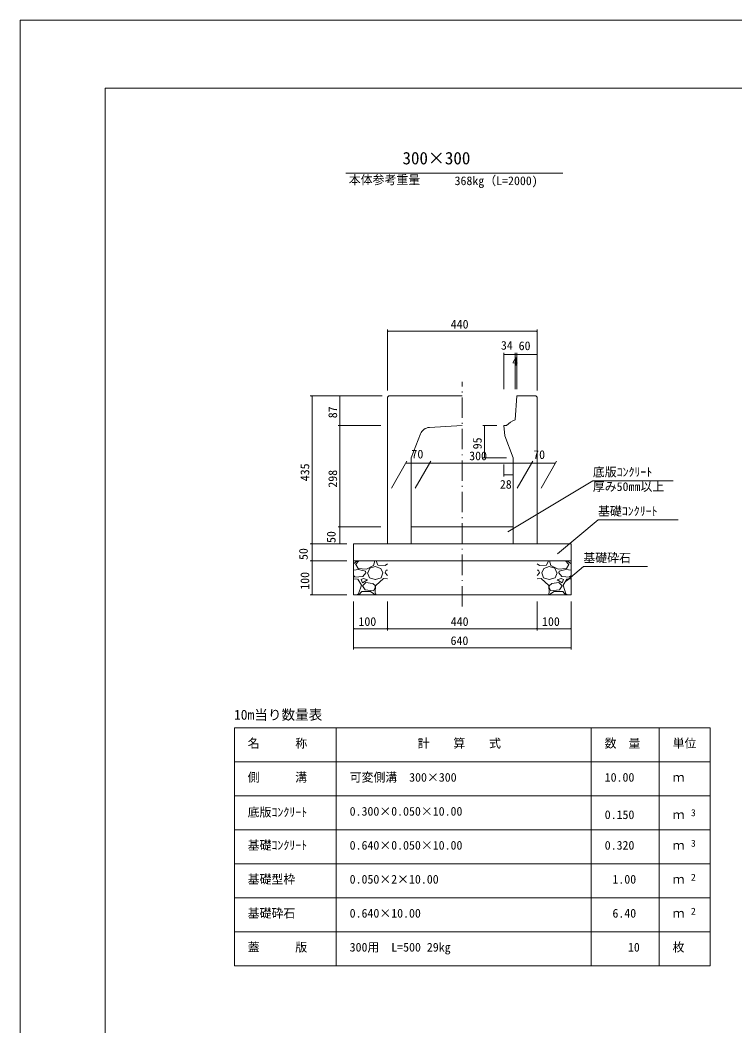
# Model space of a CAD drawing. Units: millimetres on the paper, scale 1:10. Extents: x 0 to 841, y 0 to 594.
# Drawn here: x 0 to 210.2, y 298 to 594 of the extents above; entities that cross this region are included whole.
import ezdxf
from ezdxf.enums import TextEntityAlignment as Align

# ---------------------------------------------------------------- set-up
doc = ezdxf.new("R2010")
doc.units = ezdxf.units.MM
doc.linetypes.add('DASHED_DOTTED', pattern=[9.25, 6, -1.5, 0.25, -1.5])
for name, color, linetype, lineweight in [('D-STR-DIM（寸法）', 7, 'Continuous', 18), ('D-STR-HTXT（旗揚げ）', 4, 'Continuous', 18), ('D-STR-STRn（構造物）', 7, 'Continuous', 18), ('D-STR（構造物外形線）', 1, 'Continuous', 18), ('D-TTL(外枠）', 2, 'Continuous', 18), ('DEFPOINTS_2', 8, 'Continuous', 18)]:
    doc.layers.add(name, color=color, linetype=linetype, lineweight=lineweight)
doc.layers.add('D-STR-TXT（文字）', color=7, linetype='Continuous')
doc.styles.add('ＭＳ ゴシック', font='')
doc.styles.get('ＭＳ ゴシック').set_extended_font_data('MS Gothic')

msp = doc.modelspace()

# ---------------------------------------------------------------- linework, layer by layer
at = {"layer": 'D-STR-DIM（寸法）'}
for p, q in [((108.066, 485.004), (108.066, 502.914)), ((108.066, 502.414), (108.216, 502.439)), ((108.066, 502.414), (108.086, 502.414)), ((108.216, 502.389), (108.066, 502.414)), ((108.086, 502.414), (152.046, 502.414)), ((151.916, 502.439), (152.066, 502.414)), ((152.066, 502.414), (151.916, 502.389)), ((152.066, 502.414), (152.046, 502.414)), ((152.066, 485.004), (152.066, 502.914)), ((142.266, 485.404), (142.266, 496.098)), ((142.266, 495.598), (142.416, 495.623)), ((142.266, 495.598), (142.286, 495.598)), ((142.416, 495.573), (142.266, 495.598)), ((142.286, 495.598), (145.646, 495.598)), ((145.516, 495.623), (145.666, 495.598)), ((145.666, 495.598), (145.516, 495.573)), ((145.666, 495.598), (145.646, 495.598)), ((145.666, 485.404), (145.666, 496.098)), ((145.666, 485.404), (145.666, 496.098)), ((145.666, 495.598), (145.816, 495.623)), ((145.666, 495.598), (145.686, 495.598)), ((145.816, 495.573), (145.666, 495.598)), ((146.046, 495.598), (145.686, 495.598)), ((145.916, 495.623), (146.066, 495.598)), ((146.066, 495.598), (145.916, 495.573)), ((146.066, 495.598), (146.046, 495.598)), ((146.066, 485.404), (146.066, 496.098)), ((146.066, 485.404), (146.066, 496.098)), ((146.066, 495.598), (146.216, 495.623)), ((146.066, 495.598), (146.086, 495.598)), ((146.216, 495.573), (146.066, 495.598)), ((146.086, 495.598), (152.046, 495.598)), ((151.916, 495.623), (152.066, 495.598)), ((152.066, 495.598), (151.916, 495.573)), ((152.066, 495.598), (152.046, 495.598)), ((152.066, 485.004), (152.066, 496.098)), ((106.466, 483.404), (85.36, 483.404)), ((85.835, 483.254), (85.86, 483.404)), ((85.86, 483.404), (85.86, 483.384)), ((85.86, 483.404), (85.885, 483.254)), ((85.86, 483.384), (85.86, 439.924)), ((106.466, 483.404), (93.551, 483.404)), ((94.026, 483.254), (94.051, 483.404)), ((94.051, 483.404), (94.051, 483.384)), ((94.051, 483.404), (94.076, 483.254)), ((94.051, 483.384), (94.051, 474.724)), ((106.066, 474.704), (93.551, 474.704)), ((106.066, 474.704), (93.551, 474.704)), ((94.051, 474.704), (94.026, 474.854)), ((94.026, 474.554), (94.051, 474.704)), ((94.076, 474.854), (94.051, 474.704)), ((94.051, 474.704), (94.051, 474.724)), ((94.051, 474.704), (94.051, 474.684)), ((94.051, 474.704), (94.076, 474.554)), ((94.051, 474.684), (94.051, 444.924)), ((140.266, 474.704), (136.094, 474.704)), ((136.569, 474.554), (136.594, 474.704)), ((136.594, 474.704), (136.594, 474.684)), ((136.594, 474.704), (136.619, 474.554)), ((136.594, 474.684), (136.594, 465.224)), ((143.066, 465.204), (136.094, 465.204)), ((136.594, 465.204), (136.569, 465.354)), ((136.619, 465.354), (136.594, 465.204)), ((136.594, 465.204), (136.594, 465.224)), ((109.221, 456.221), (113.801, 464.154)), ((113.512, 463.654), (113.662, 463.679)), ((113.512, 463.654), (113.532, 463.654)), ((113.662, 463.629), (113.512, 463.654)), ((120.492, 463.654), (113.532, 463.654)), ((116.221, 456.221), (120.801, 464.154)), ((116.221, 456.221), (120.801, 464.154)), ((120.362, 463.679), (120.512, 463.654)), ((120.512, 463.654), (120.362, 463.629)), ((120.512, 463.654), (120.492, 463.654)), ((120.512, 463.654), (120.662, 463.679)), ((120.512, 463.654), (120.532, 463.654)), ((120.662, 463.629), (120.512, 463.654)), ((120.532, 463.654), (150.492, 463.654)), ((142.266, 463.204), (142.266, 459.655)), ((145.066, 463.204), (145.066, 459.655)), ((146.221, 456.221), (150.801, 464.154)), ((146.221, 456.221), (150.801, 464.154)), ((150.362, 463.679), (150.512, 463.654)), ((150.512, 463.654), (150.362, 463.629)), ((150.512, 463.654), (150.492, 463.654)), ((150.512, 463.654), (150.662, 463.679)), ((150.512, 463.654), (150.532, 463.654)), ((150.662, 463.629), (150.512, 463.654)), ((150.532, 463.654), (157.492, 463.654)), ((153.221, 456.221), (157.801, 464.154)), ((157.362, 463.679), (157.512, 463.654)), ((157.512, 463.654), (157.362, 463.629)), ((157.512, 463.654), (157.492, 463.654)), ((142.266, 460.155), (142.416, 460.18)), ((142.266, 460.155), (142.286, 460.155)), ((142.416, 460.13), (142.266, 460.155)), ((142.286, 460.155), (145.046, 460.155)), ((144.916, 460.18), (145.066, 460.155)), ((145.066, 460.155), (144.916, 460.13)), ((145.066, 460.155), (145.046, 460.155)), ((106.066, 444.904), (93.551, 444.904)), ((106.066, 444.904), (93.551, 444.904)), ((94.051, 444.904), (94.026, 445.054)), ((94.026, 444.754), (94.051, 444.904)), ((94.076, 445.054), (94.051, 444.904)), ((94.051, 444.904), (94.051, 444.924)), ((94.051, 444.904), (94.051, 444.884)), ((94.051, 444.904), (94.076, 444.754)), ((94.051, 439.924), (94.051, 444.884)), ((96.066, 439.904), (85.36, 439.904)), ((96.066, 439.904), (85.36, 439.904)), ((85.86, 439.904), (85.835, 440.054)), ((85.835, 439.754), (85.86, 439.904)), ((85.885, 440.054), (85.86, 439.904)), ((85.86, 439.904), (85.86, 439.924)), ((85.86, 439.904), (85.86, 439.884)), ((85.86, 439.904), (85.885, 439.754)), ((85.86, 439.884), (85.86, 434.924)), ((96.066, 439.904), (93.551, 439.904)), ((94.051, 439.904), (94.026, 440.054)), ((94.076, 440.054), (94.051, 439.904)), ((94.051, 439.904), (94.051, 439.924)), ((96.066, 434.904), (85.36, 434.904)), ((96.066, 434.904), (85.36, 434.904)), ((85.86, 434.904), (85.835, 435.054)), ((85.835, 434.754), (85.86, 434.904)), ((85.885, 435.054), (85.86, 434.904)), ((85.86, 434.904), (85.86, 434.924)), ((85.86, 434.904), (85.86, 434.884)), ((85.86, 434.904), (85.885, 434.754)), ((85.86, 434.884), (85.86, 424.924)), ((96.066, 424.904), (85.36, 424.904)), ((85.86, 424.904), (85.835, 425.054)), ((85.885, 425.054), (85.86, 424.904)), ((85.86, 424.904), (85.86, 424.924)), ((98.066, 422.904), (98.066, 408.781)), ((98.066, 422.904), (98.066, 414.404)), ((108.066, 422.904), (108.066, 414.404)), ((108.066, 422.904), (108.066, 414.404)), ((152.066, 422.904), (152.066, 414.404)), ((152.066, 422.904), (152.066, 414.404)), ((162.066, 422.904), (162.066, 408.781)), ((162.066, 422.904), (162.066, 414.404)), ((98.066, 414.904), (98.216, 414.929)), ((98.066, 414.904), (98.086, 414.904)), ((98.216, 414.879), (98.066, 414.904)), ((98.086, 414.904), (108.046, 414.904)), ((107.916, 414.929), (108.066, 414.904)), ((108.066, 414.904), (107.916, 414.879)), ((108.066, 414.904), (108.046, 414.904)), ((108.066, 414.904), (108.216, 414.929)), ((108.066, 414.904), (108.086, 414.904)), ((108.216, 414.879), (108.066, 414.904)), ((108.086, 414.904), (152.046, 414.904)), ((151.916, 414.929), (152.066, 414.904)), ((152.066, 414.904), (151.916, 414.879)), ((152.066, 414.904), (152.046, 414.904)), ((152.066, 414.904), (152.216, 414.929)), ((152.066, 414.904), (152.086, 414.904)), ((152.216, 414.879), (152.066, 414.904)), ((152.086, 414.904), (162.046, 414.904)), ((161.916, 414.929), (162.066, 414.904)), ((162.066, 414.904), (161.916, 414.879)), ((162.066, 414.904), (162.046, 414.904)), ((98.066, 409.281), (98.216, 409.306)), ((98.066, 409.281), (98.086, 409.281)), ((98.216, 409.256), (98.066, 409.281)), ((98.086, 409.281), (162.046, 409.281)), ((161.916, 409.306), (162.066, 409.281)), ((162.066, 409.281), (161.916, 409.256)), ((162.066, 409.281), (162.046, 409.281))]:
    msp.add_line(p, q, dxfattribs=at)
at = {"layer": 'D-STR-HTXT（旗揚げ）'}
for p, q in [((95.852, 549), (159.635, 549)), ((143.436, 443.365), (168.466, 458.432)), ((192.064, 458.432), (168.466, 458.432)), ((158.074, 436.923), (169.991, 446.936)), ((193.589, 446.936), (169.991, 446.936)), ((160.593, 428.932), (165.677, 433.194)), ((184.54, 433.194), (165.677, 433.194)), ((63.012, 385.703), (203.012, 385.703)), ((63.012, 315.703), (63.012, 385.703)), ((93.012, 315.703), (93.012, 385.703)), ((168.012, 315.703), (168.012, 385.703)), ((188.012, 353.703), (188.012, 385.703)), ((188.012, 315.703), (188.012, 385.703)), ((203.012, 315.703), (203.012, 385.703)), ((63.012, 375.703), (203.012, 375.703)), ((63.012, 365.703), (203.012, 365.703)), ((63.012, 355.703), (203.012, 355.703)), ((63.012, 345.703), (203.012, 345.703)), ((63.012, 335.703), (203.012, 335.703)), ((63.012, 325.703), (203.012, 325.703)), ((63.012, 315.703), (203.012, 315.703))]:
    msp.add_line(p, q, dxfattribs=at)
at = {"layer": 'D-STR-STRn（構造物）', "linetype": 'DASHED_DOTTED'}
msp.add_line((130.066, 421.441), (130.066, 487.559), dxfattribs=at)
at = {"layer": 'D-STR-STRn（構造物）'}
for p, q in [((115.066, 444.904), (145.066, 444.904)), ((98.066, 439.904), (162.066, 439.904)), ((98.066, 439.904), (98.066, 424.904)), ((162.066, 439.904), (162.066, 424.904)), ((98.066, 434.904), (162.066, 434.904)), ((98.066, 434.034), (99.192, 434.904)), ((99.592, 432.288), (98.066, 432.127)), ((98.683, 433.8), (99.677, 434.904)), ((99.403, 432.594), (98.703, 433.794)), ((101.877, 432.42), (99.377, 432.62)), ((101.58, 431.805), (99.58, 432.305)), ((103.988, 433.492), (101.888, 432.392)), ((102.281, 431.299), (102.881, 432.699)), ((102.884, 432.699), (104.484, 433.199)), ((104.387, 434.899), (103.987, 433.499)), ((104.48, 433.199), (106.08, 432.599)), ((104.727, 434.904), (105.267, 433.623)), ((105.277, 433.594), (107.377, 433.494)), ((106.085, 432.596), (106.685, 431.296)), ((107.384, 433.507), (108.066, 434.034)), ((152.748, 433.507), (152.066, 434.034)), ((154.855, 433.594), (152.755, 433.494)), ((154.047, 432.596), (153.447, 431.296)), ((155.652, 433.199), (154.052, 432.599)), ((155.405, 434.904), (154.865, 433.623)), ((157.248, 432.699), (155.648, 433.199)), ((155.745, 434.899), (156.145, 433.499)), ((156.144, 433.492), (158.244, 432.392)), ((157.851, 431.299), (157.251, 432.699)), ((158.255, 432.42), (160.755, 432.62)), ((158.552, 431.805), (160.552, 432.305)), ((161.449, 433.8), (160.455, 434.904)), ((160.54, 432.288), (162.066, 432.127)), ((160.729, 432.594), (161.429, 433.794)), ((162.066, 434.034), (160.94, 434.904)), ((98.48, 430.132), (98.066, 430.584)), ((99.286, 429.489), (98.066, 429.591)), ((100.776, 430.305), (98.476, 430.105)), ((100.405, 427.705), (99.305, 429.505)), ((100.28, 429.4), (100.68, 428.4)), ((100.982, 429.696), (100.282, 429.396)), ((100.68, 428.402), (102.18, 429.302)), ((101.683, 431.3), (100.783, 430.3)), ((102.187, 429.301), (100.987, 429.701)), ((101.684, 431.293), (101.584, 431.793)), ((102.175, 431.302), (102.775, 429.902)), ((102.776, 429.892), (104.476, 429.392)), ((104.489, 429.393), (106.189, 429.893)), ((106.886, 429.699), (104.586, 427.599)), ((106.18, 429.904), (106.68, 431.304)), ((108.066, 429.591), (106.886, 429.689)), ((108.066, 430.584), (107.38, 431.332)), ((107.381, 431.302), (107.681, 432.102)), ((108.066, 432.127), (107.692, 432.088)), ((152.066, 432.127), (152.44, 432.088)), ((152.066, 430.584), (152.752, 431.332)), ((152.066, 429.591), (153.246, 429.689)), ((152.751, 431.302), (152.451, 432.102)), ((153.246, 429.699), (155.546, 427.599)), ((153.952, 429.904), (153.452, 431.304)), ((155.643, 429.393), (153.943, 429.893)), ((157.356, 429.892), (155.656, 429.392)), ((157.957, 431.302), (157.357, 429.902)), ((157.945, 429.301), (159.145, 429.701)), ((159.452, 428.402), (157.952, 429.302)), ((158.448, 431.293), (158.548, 431.793)), ((158.449, 431.3), (159.349, 430.3)), ((159.15, 429.696), (159.85, 429.396)), ((159.356, 430.305), (161.656, 430.105)), ((159.852, 429.4), (159.452, 428.4)), ((159.727, 427.705), (160.827, 429.505)), ((160.846, 429.489), (162.066, 429.591)), ((161.652, 430.132), (162.066, 430.584)), ((99.584, 425.196), (100.384, 427.696)), ((100.68, 427.503), (101.48, 426.303)), ((101.683, 428.499), (100.683, 427.499)), ((101.486, 426.295), (103.986, 425.995)), ((103.695, 428.205), (101.695, 428.505)), ((104.504, 427.479), (103.704, 428.179)), ((103.986, 426.001), (104.486, 426.901)), ((104.579, 427.604), (104.479, 425.504)), ((104.484, 426.9), (104.484, 427.5)), ((155.553, 427.604), (155.653, 425.504)), ((155.628, 427.479), (156.428, 428.179)), ((156.146, 426.001), (155.646, 426.901)), ((155.648, 426.9), (155.648, 427.5)), ((158.646, 426.295), (156.145, 425.995)), ((156.437, 428.205), (158.437, 428.505)), ((158.449, 428.499), (159.449, 427.499)), ((159.452, 427.503), (158.652, 426.303)), ((160.548, 425.196), (159.748, 427.696)), ((98.066, 424.904), (162.066, 424.904)), ((99.192, 424.904), (99.584, 425.207)), ((99.677, 424.904), (100.483, 425.8)), ((100.484, 425.8), (103.084, 425.8)), ((103.08, 425.822), (104.38, 424.922)), ((104.467, 425.523), (104.727, 424.904)), ((155.665, 425.523), (155.404, 424.904)), ((157.052, 425.822), (155.752, 424.922)), ((159.648, 425.8), (157.048, 425.8)), ((160.455, 424.904), (159.649, 425.8)), ((160.94, 424.904), (160.548, 425.207))]:
    msp.add_line(p, q, dxfattribs=at)
at = {"layer": 'D-STR（構造物外形線）'}
for p, q in [((108.066, 483.004), (108.466, 483.404)), ((108.066, 483.004), (108.066, 439.904)), ((108.466, 483.404), (113.666, 483.404)), ((113.566, 483.404), (130.066, 483.404)), ((145.666, 476.365), (146.066, 483.404)), ((146.066, 483.404), (151.666, 483.404)), ((151.666, 483.404), (146.466, 483.404)), ((152.066, 483.004), (151.666, 483.404)), ((152.066, 483.004), (152.066, 439.904)), ((130.066, 474.704), (120.376, 474.122)), ((143.066, 474.704), (142.266, 474.704)), ((143.066, 474.704), (142.266, 474.704)), ((142.266, 474.704), (142.566, 471.704)), ((117.755, 472.204), (115.066, 465.204)), ((142.566, 471.704), (145.066, 465.204)), ((115.066, 465.204), (115.066, 439.904)), ((145.066, 465.204), (145.066, 439.904)), ((108.066, 439.904), (115.066, 439.904)), ((152.066, 439.904), (145.066, 439.904))]:
    msp.add_line(p, q, dxfattribs=at)
for centre, radius, start, end in [((120.556, 471.128), 3, 93.43363, 158.9827), ((148.593, 468.92), 8, 111.46486, 133.704)]:
    msp.add_arc(centre, radius, start, end, dxfattribs=at)
at = {"layer": 'D-TTL(外枠）'}
for p, q in [((25, 574), (820, 574)), ((25, 20), (25, 574))]:
    msp.add_line(p, q, dxfattribs=at)
at = {"layer": 'DEFPOINTS_2'}
for p, q in [((0, 0), (0, 594)), ((0, 594), (841, 594))]:
    msp.add_line(p, q, dxfattribs=at)

# ---------------------------------------------------------------- texts
at = {"layer": 'D-STR-DIM（寸法）', "style": 'ＭＳ ゴシック'}
for s, p in [('440', (126.673, 502.464)), ('34', (141.437, 496.23)), ('60', (146.647, 496.11)), ('4', (144.738, 491.516)), ('70', (115.118, 464.237)), ('300', (132.092, 463.704)), ('70', (150.92, 464.074)), ('28', (141.124, 455.326)), ('100', (99.522, 414.954)), ('440', (126.673, 414.954)), ('100', (153.522, 414.954)), ('640', (126.619, 409.331))]:
    msp.add_text(s, height=2.566, dxfattribs=at).set_placement(p, align=Align.BOTTOM_LEFT)
for s, p in [('87', (94.001, 476.833)), ('95', (136.544, 467.697)), ('435', (85.81, 458.305)), ('298', (94.001, 456.402)), ('50', (93.569, 440.121)), ('50', (85.375, 435.121)), ('100', (85.81, 426.359))]:
    msp.add_text(s, height=2.566, rotation=90, dxfattribs=at).set_placement(p, align=Align.BOTTOM_LEFT)
at = {"layer": 'D-STR-TXT（文字）', "style": 'ＭＳ ゴシック'}
for s, height, p in [('300×300', 3.666, (112.478, 550.449)), ('本体参考重量', 2.566, (96.682, 544.933)), ('368kg（L=2000)', 2.566, (127.802, 544.67)), ('底版ｺﾝｸﾘｰﾄ', 2.566, (168.466, 458.932)), ('厚み50mm以上', 2.566, (168.466, 454.66)), ('基礎ｺﾝｸﾘｰﾄ', 2.566, (169.991, 447.436)), ('基礎砕石', 2.566, (165.677, 433.694)), ('10m当り数量表', 2.933, (62.902, 387.228)), ('名\u3000\u3000\u3000称', 2.566, (66.934, 379.106)), ('計\u3000\u3000算\u3000\u3000式', 2.566, (116.942, 379.106)), ('数\u3000量', 2.566, (171.934, 379.106)), ('単位', 2.566, (191.934, 379.106)), ('側\u3000\u3000\u3000溝', 2.566, (66.934, 369.106)), ('可変側溝\u3000300×300', 2.566, (96.934, 369.106)), ('10.00', 2.566, (171.961, 369.106)), ('ｍ', 2.566, (191.934, 369.106)), ('底版ｺﾝｸﾘｰﾄ', 2.566, (66.934, 358.84)), ('0.300×0.050×10.00', 2.566, (96.934, 359.106)), ('0.150', 2.566, (171.961, 358.106)), ('3', 2.053, (197.336, 359.11)), ('ｍ', 2.566, (191.934, 358.106)), ('基礎ｺﾝｸﾘｰﾄ', 2.566, (66.934, 349.106)), ('0.640×0.050×10.00', 2.566, (96.934, 349.106)), ('0.320', 2.566, (171.961, 349.106)), ('3', 2.053, (197.336, 350.11)), ('ｍ', 2.566, (191.934, 349.106)), ('基礎型枠', 2.566, (66.934, 339.106)), ('0.050×2×10.00', 2.566, (96.934, 339.106)), ('1.00', 2.566, (174.235, 339.106)), ('ｍ', 2.566, (191.934, 339.106)), ('2', 2.053, (197.336, 340.11)), ('基礎砕石', 2.566, (66.934, 329.106)), ('0.640×10.00', 2.566, (96.934, 329.106)), ('6.40', 2.566, (174.235, 329.106)), ('ｍ', 2.566, (191.934, 329.106)), ('2', 2.053, (197.336, 330.11)), ('蓋\u3000\u3000\u3000版', 2.566, (66.934, 319.106)), ('枚', 2.566, (191.934, 319.106)), ('300用\u3000L=500 29kg', 2.566, (96.934, 319.106)), ('10', 2.566, (178.784, 319.106))]:
    msp.add_text(s, height=height, dxfattribs=at).set_placement(p, align=Align.BOTTOM_LEFT)

doc.saveas('drawing.dxf')
